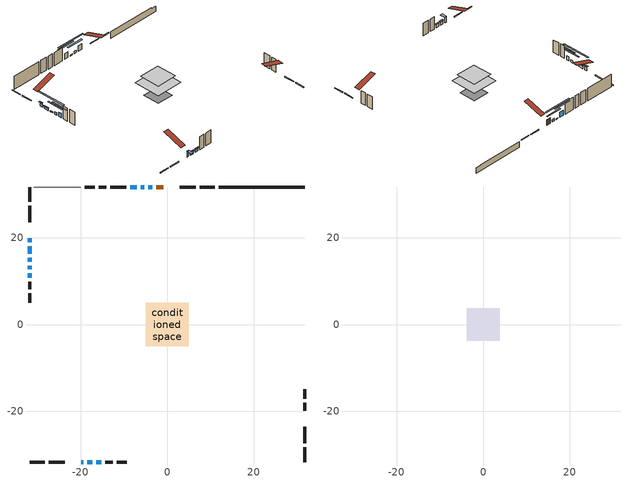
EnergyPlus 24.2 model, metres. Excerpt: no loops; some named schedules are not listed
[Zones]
conditioned space
 floor othersidecoefficients (Floor1 construction): -1.89,-1.89 -1.89,1.89 1.89,1.89 1.89,-1.89 z0.45
 floor adiabatic (AdiabaticFloorConstruction): -4.99,-4.99 -4.99,4.99 4.99,4.99 4.99,-4.99 z2.89
 floor foundation (Slab1 construction): -3.11,-3.11 -3.11,3.11 3.11,3.11 3.11,-3.11 z-1.88
 wall outside (RimJoist1 construction): 10.96,31.79 7.52,31.79 / -31.79,-31.79 -28.35,-31.79 / -31.79,31.79 -31.79,28.35 / 31.79,-31.79 31.79,-28.35 z0.45:0.75
 wall outside (RimJoist2 construction): 6.59,31.79 2.85,31.79 / -27.42,-31.79 -23.69,-31.79 / -31.79,27.42 -31.79,23.69 / 31.79,-27.42 31.79,-23.69 z0.45:0.75
 wall outside (AdiabaticWallConstruction 1): -0.94,31.79 -2.56,31.79 z0.45:2.48
 wall outside (AdiabaticWallConstruction): -3.49,31.79 -4.35,31.79 / -31.79,18.05 -31.79,16.32 / -31.79,13.6 -31.79,12.74 z0.45:1.37; -31.79,19.89 -31.79,18.98 z0.45:1.9; -5.28,31.79 -6.15,31.79 / -31.79,15.4 -31.79,14.53 z0.45:0.83; -7.07,31.79 -8.6,31.79 / -19.89,-31.79 -19.39,-31.79 z0.45:2.48; -31.79,11.81 -31.79,10.84 z0.45:2.05; -18.46,-31.79 -17.34,-31.79 / -16.41,-31.79 -15.24,-31.79 z0.45:1.69
 wall outside (Wall2 construction): -14.12,31.79 -15.88,31.79 / -14.31,-31.79 -12.55,-31.79 / -31.79,9.92 -31.79,8.16 / 31.79,-19.89 31.79,-18.14 z0.45:5.33
 wall outside (Wall3 construction): -16.8,31.79 -19.05,31.79 / -11.63,-31.79 -9.38,-31.79 / -31.79,7.23 -31.79,4.98 / 31.79,-17.21 31.79,-14.96 z0.45:5.33
 wall foundation (FoundationWall1 construction): 11.88,31.79,-1.88 11.88,31.79,0.45 29.8,31.79,0.45 29.8,31.79,0.12 31.79,31.79,0.12 31.79,31.79,-1.88
 wall othersidecoefficients (Wall1 construction): -9.53,31.79 -13.19,31.79 z0.45:5.33
 wall adiabatic (Wall4 construction): -19.98,31.79 -30.86,31.79 z0.45:5.33
 window (WindowConstruction): -3.49,31.79 -4.35,31.79 z0.45:1.36
 window (WindowConstruction 7): -31.79,19.89 -31.79,18.98 z0.45:1.9
 window (WindowConstruction 8): -31.79,18.05 -31.79,16.32 z0.45:1.36
 window (WindowConstruction 9): -5.28,31.79 -6.14,31.79 z0.45:0.83
 window (WindowConstruction 10): -31.79,15.39 -31.79,14.53 z0.45:0.83
 window (WindowConstruction 1): -7.07,31.79 -8.6,31.79 z0.45:2.48
 window (WindowConstruction 2): -19.89,-31.79 -19.39,-31.79 z0.45:2.48
 window (WindowConstruction 3): -31.79,13.6 -31.79,12.74 z0.45:1.36
 window (WindowConstruction 4): -31.79,11.81 -31.79,10.85 z0.45:2.05
 window (WindowConstruction 5): -18.46,-31.79 -17.34,-31.79 z0.45:1.69
 window (WindowConstruction 6): -16.41,-31.79 -15.24,-31.79 z0.45:1.69
 door (Door): -0.94,31.79 -2.56,31.79 z0.45:2.48
 ceiling adiabatic (AdiabaticFloorConstruction): 4.99,-4.99 4.99,4.99 -4.99,4.99 -4.99,-4.99 z2.89
attic - vented
 floor to conditioned space (Floor2 construction Reversed): -3.78,-3.78 -3.78,3.78 3.78,3.78 3.78,-3.78 z5.33
 roof outside (Roof1 construction): -0.01,31.79,5.33 -0.01,24.44,7.78 1.92,24.44,7.78 1.92,31.79,5.33; -20.82,-31.79,5.33 -20.82,-24.44,7.78 -22.76,-24.44,7.78 -22.76,-31.79,5.33; -31.79,20.82,5.33 -24.44,20.82,7.78 -24.44,22.76,7.78 -31.79,22.76,5.33; 31.79,-20.82,5.33 24.44,-20.82,7.78 24.44,-22.76,7.78 31.79,-22.76,5.33
shading: -6.99,31.79 -0.85,31.79 -0.85,32.2 -6.99,32.2 z4; -31.79,18.78 -31.79,20.09 -32.2,20.09 -32.2,18.78 z2.1; -31.79,16.12 -31.79,18.25 -32.2,18.25 -32.2,16.12 z1.57; -11.22,31.79 -0.2,31.79 -0.2,32.2 -11.22,32.2 z5.91; -31.79,9.45 -31.79,20.48 -32.2,20.48 -32.2,9.45 z5.91; -11.24,31.79 -4.43,31.79 -4.43,32.2 -11.24,32.2 z5.12; -19.19,-31.79 -20.09,-31.79 -20.09,-33.62 -19.19,-33.62 z2.68; -31.79,10.1 -31.79,16.24 -32.2,16.24 -32.2,10.1 z4; -31.79,8.21 -31.79,14.45 -32.2,14.45 -32.2,8.21 z4.69; -17.14,-31.79 -18.66,-31.79 -18.66,-32.2 -17.14,-32.2 z1.89; -15.04,-31.79 -16.61,-31.79 -16.61,-32.2 -15.04,-32.2 z1.89
[Building]
Building 1: Terrain=Suburbs
[Site:Location]
Toronto City Centre_ON: Latitude {deg}=43.63; Longitude {deg}=-79.39; Time Zone {hr}=-5; Elevation {m}=77; Keep Site Location Information=Yes
[Site:GroundTemperature:Shallow]
5.01852, 3.26908, 3.12898, 3.95918, 7.29196, 10.6092, 13.4851, 15.3069, 15.4617, 13.9799, 11.1774, 7.9619
[Site:WaterMainsTemperature]
Calculation Method=Schedule; Temperature Schedule=mains temperature schedule
[Material] Roughness=Rough; Thermal Absorptance=0.9
Name | Thickness {m} | Conductivity {W/m-K} | Density {kg/m3} | Specific Heat {J/kg-K} | Solar Absorptance | Visible Absorptance
asphalt or fiberglass shingles | 0.00635 | 0.162714 | 1121.4 | 1465.45 | 0.4 | 0.4
ceiling loosefill ins | 0.169333 | 0.0480833 | 16.02 | 1046.75 | 0.7 | 0.7
ceiling stud and cavity | 0.1397 | 0.148293 | 65.682 | 1177.47 | 0.7 | 0.7
concrete 4.0 in. | 0.1016 | 1.803125 | 2242.8 | 837.4 | 0.7 | 0.7
concrete 8.0 in. | 0.2032 | 1.803125 | 2242.8 | 837.4 | 0.7 | 0.7
door material | 0.04445 | 0.053851 | 512.64 | 1214.23 | 0.7 | 0.7
exterior vertical ins | 0.0457286 | 0.029427 | 32.04 | 1214.23 | 0.7 | 0.7
floor covering | 0.0127 | 0.0433444 | 54.468 | 1339.84 | 0.6 | 0.6
floor rigid ins | 0.103632 | 0.029427 | 32.04 | 1214.23 | 0.7 | 0.7
floor rigid ins 1; wall rigid ins | 0.512978 | 0.029427 | 32.04 | 1214.23 | 0.7 | 0.7
floor stud and cavity | 0.1397 | 0.256841 | 92.3553 | 1139.71 | 0.7 | 0.7
floor stud and cavity 1 | 0.1397 | 1.75129 | 37.0049 | 1207.88 | 0.7 | 0.7
furniture material conditioned space 1 | 0.1524 | 0.115458 | 640.8 | 1214.23 | 0.6 | 0.6
gypsum board | 0.0127 | 0.160291 | 801 | 837.4 | 0.6 | 0.6
gypsum board 1 | 0.0127 | 0.160291 | 801 | 837.4 | 0.7 | 0.7
osb sheathing 0.5 in. | 0.0127 | 0.115458 | 512.64 | 1214.23 | 0.4 | 0.4
osb sheathing 0.5 in. 1 | 0.0127 | 0.115458 | 512.64 | 1214.23 | 0.7 | 0.7
osb sheathing 0.75 in. | 0.01905 | 0.115458 | 512.64 | 1214.23 | 0.7 | 0.7
osb sheathing 2.0 in. | 0.0508 | 0.115458 | 512.64 | 1214.23 | 0.7 | 0.7
rim joist rigid ins | 0.051816 | 0.029427 | 32.04 | 1214.23 | 0.7 | 0.7
rim joist stud and cavity | 0.0508 | 0.0407152 | 125.044 | 1163.47 | 0.6 | 0.6
rim joist stud and cavity 1 | 0.0508 | 0.281244 | 125.044 | 1163.47 | 0.6 | 0.6
wall stud and cavity | 0.1397 | 0.074809 | 139.0536 | 1170.24 | 0.7 | 0.7
wall stud and cavity 1 | 0.1397 | 0.0826441 | 139.0536 | 1170.24 | 0.7 | 0.7
wall stud and cavity 2 | 0.1397 | 0.0941144 | 139.0536 | 1170.24 | 0.7 | 0.7
wall stud and cavity 3 | 0.1397 | 0.0848044 | 139.0536 | 1170.24 | 0.7 | 0.7
wall stud and cavity 4 | 0.0889 | 0.380278 | 52.3479 | 1209.89 | 0.7 | 0.7
wall stud and cavity 5 | 0.0889 | 0.391764 | 83.0341 | 1211.67 | 0.7 | 0.7
wood siding | 0.0254 | 0.102417 | 544.68 | 1172.36 | 0.4 | 0.4
wood siding 1; wood siding 2; wood siding 3 | 0.0254 | 0.102417 | 544.68 | 1172.36 | 0.7 | 0.7
[WindowMaterial:SimpleGlazingSystem]
Name | U-Factor {W/m2-K} | Solar Heat Gain Coefficient
WindowMaterial | 2.95426 | 0.63
WindowMaterial 1 | 2.98606 | 0.58
WindowMaterial 2 | 3.1053 | 0.51
WindowMaterial 3 | 2.9219 | 0.66
WindowMaterial 4 | 2.9236 | 0.66
WindowMaterial 5 | 2.97187 | 0.62
WindowMaterial 6 | 2.929848 | 0.66
WindowMaterial 7 | 3.03092 | 0.55
[Construction]
AdiabaticFloorConstruction: floor stud and cavity 1, floor rigid ins 1, osb sheathing 0.75 in., floor covering
AdiabaticWallConstruction: wood siding 2, wall rigid ins, wall stud and cavity 4, gypsum board
AdiabaticWallConstruction 1: wood siding 3, wall rigid ins, wall stud and cavity 4, gypsum board
Door: door material
Floor1 construction: floor stud and cavity, floor rigid ins, osb sheathing 0.75 in., floor covering
Floor2 construction Reversed: gypsum board, ceiling stud and cavity, ceiling loosefill ins
FoundationWall1 construction: concrete 8.0 in., gypsum board 1
furniture construction conditioned space 1: furniture material conditioned space 1
PartitionWallConstruction: gypsum board, wall stud and cavity 5, gypsum board
RimJoist1 construction: wood siding 1, rim joist rigid ins, osb sheathing 2.0 in., rim joist stud and cavity
RimJoist2 construction: wood siding 1, rim joist rigid ins, osb sheathing 2.0 in., rim joist stud and cavity 1
Roof1 construction: asphalt or fiberglass shingles
Slab1 construction: concrete 4.0 in.
Wall1 construction: osb sheathing 0.5 in., wall stud and cavity, gypsum board
Wall2 construction: wood siding, osb sheathing 0.5 in. 1, wall stud and cavity 1, gypsum board
Wall3 construction: wood siding, osb sheathing 0.5 in. 1, wall stud and cavity 2, gypsum board
Wall4 construction: osb sheathing 0.5 in., wall stud and cavity 3, gypsum board
WindowConstruction; WindowConstruction 3; WindowConstruction 8: WindowMaterial
WindowConstruction 1: WindowMaterial 1
WindowConstruction 10; WindowConstruction 9: WindowMaterial 7
WindowConstruction 2: WindowMaterial 2
WindowConstruction 4: WindowMaterial 3
WindowConstruction 5: WindowMaterial 4
WindowConstruction 6: WindowMaterial 5
WindowConstruction 7: WindowMaterial 6
[Zone] Multiplier=1; Part of Total Floor Area=Yes
Name | Volume {m3}
attic - vented | 22.6989
conditioned space | 352.1
[Space]
Name | Zone | Volume {m3}
attic - vented 1 | attic - vented | 22.6989
conditioned space 1 | conditioned space | 352.1
[ZoneInfiltration:EffectiveLeakageArea]
infil attic - vented 1: Zone or Space=attic - vented 1; Schedule=Always On Discrete; Effective Air Leakage Area {cm2}=2401.26; Stack Coefficient=0.000170496; Wind Coefficient=8.82221e-06
[ZoneMixing]
whole house fan mix: Zone or Space=attic - vented; Schedule=Always On Continuous; Design Flow Rate Calculation Method=Flow/Zone; Design Flow Rate {m3/s}=0; Source Zone or Space=conditioned space
[SurfaceProperty:OtherSideCoefficients]
other non-freezing space: Combined Convective/Radiative Film Coefficient {W/m2-K}=8.35; Constant Temperature Coefficient=1; External Dry-Bulb Temperature Coefficient=0; Ground Temperature Coefficient=0; Wind Speed Coefficient=0; Zone Air Temperature Coefficient=0; Constant Temperature Schedule=other non-freezing space; Previous Other Side Temperature Coefficient=0
[SurfaceProperty:ExposedFoundationPerimeter]
Slab1: Exposed Perimeter Calculation Method=TotalExposedPerimeter; Total Exposed Perimeter {m}=19.907
[InternalMass] Zone or ZoneList=conditioned space; Space or SpaceList=conditioned space 1
Name | Construction | Surface Area {m2}
furniture mass conditioned space 1 | furniture construction conditioned space 1 | 61.0879
partition wall mass | PartitionWallConstruction | 152.72
[Lights]
interior lighting: Zone or ZoneList or Space or SpaceList=conditioned space 1; Schedule=interior lighting schedule; Design Level Calculation Method=LightingLevel; Lighting Level {W}=343.2; Return Air Fraction=0; Fraction Radiant=0.6; Fraction Visible=0.2; Fraction Replaceable=1
[People]
occupants: Zone or ZoneList or Space or SpaceList=conditioned space 1; Number of People Schedule=occupants schedule; Number of People Calculation Method=People; Number of People=3; Fraction Radiant=0.314171; Sensible Heat Fraction=0.56303; Activity Level Schedule=occupants activity schedule; Carbon Dioxide Generation Rate {m3/s-W}=0; Enable ASHRAE 55 Comfort Warnings=No; Mean Radiant Temperature Calculation Type=EnclosureAveraged
[ElectricEquipment] Zone or ZoneList or Space or SpaceList=conditioned space 1; Design Level Calculation Method=EquipmentLevel
Name | Schedule | Design Level {W} | Fraction Latent | Fraction Radiant | Fraction Lost
clothes dryer | clothes dryer schedule | 140.772 | 0.015 | 0.081 | 0.85
clothes washer | clothes washer schedule | 32.1985 | 0.03 | 0.162 | 0.7
cooking range | cooking range schedule | 208.969 | 0.08 | 0.432 | 0.2
dishwasher | dishwasher schedule | 66.8632 | 0.3 | 0.18 | 0.4
fridge | fridge schedule | 72.9452 | 0 | 0.6 | 0
mech vent bath fan 0 | mech vent bath fan 0 schedule | 50.2 | 0 | 0 | 1
mech vent house fan | mech vent house fan schedule | 0.95 | 0 | 0 | 1
mech vent house fan cfis | mech vent house fan cfis schedule | 0 | 0 | 0 | 0
mech vent range fan 0 | mech vent range fan 0 schedule | 57 | 0 | 0 | 1
misc plug loads | misc plug loads schedule | 494.7 | 0.045 | 0.513 | 0.1
whole house fan | Always On Discrete | 0 | 0 | 0 | 1
[OtherEquipment] Zone or ZoneList or Space or SpaceList=conditioned space 1; Design Level Calculation Method=EquipmentLevel
Name | Fuel Type | Schedule | Design Level {W} | Fraction Latent | Fraction Radiant | Fraction Lost
clothes dryer 1 | Electricity | clothes dryer schedule | 0 | 0.015 | 0.081 | 0.85
cooking range 1 | Electricity | cooking range schedule | 0 | 0.08 | 0.432 | 0.2
general water use latent | None | general water use schedule | 59.3978 | 1 | 0 | 0
general water use sensible | None | general water use schedule | -58.539 | 0 | 0.6 | 0
mech vent house fan latent load | None | Always On Discrete | 0 | 1 | 0 | 0
mech vent house fan sensible load | None | Always On Discrete | 0 | 0 | 0 | 0
water heater energy adjustment1 | NaturalGas | Always On Discrete | 0.01 | 0 | 0 | 1
[ZoneInfiltration:DesignFlowRate] Zone or ZoneList or Space or SpaceList=conditioned space 1; Schedule=Always On Discrete; Design Flow Rate Calculation Method=Flow/Zone; Design Flow Rate {m3/s}=0
infil flow; natural vent flow; whole house fan flow
[AvailabilityManager:Scheduled]
central ac and furnace airloop Availability Manager: Schedule=Always On Discrete
[Foundation:Kiva]
Foundation Kiva 1: Initial Indoor Air Temperature {C}=18; Wall Height Above Grade {m}=0.450007; Wall Depth Below Slab {m}=0.2032; Custom Block Material Name 1=exterior vertical ins; Custom Block Depth 1 {m}=2.33001; Custom Block X Position 1 {m}=0.2159; Custom Block Z Position 1 {m}=0
[Foundation:Kiva:Settings]
Soil Conductivity {W/m-K}=0.849921; Soil Density {kg/m3}=1842.3; Soil Specific Heat {J/kg-K}=418.7; Ground Solar Absorptivity=0.9; Ground Thermal Absorptivity=0.9; Ground Surface Roughness {m}=0.03; Far-Field Width {m}=40; Deep-Ground Boundary Condition=ZeroFlux; Deep-Ground Depth {m}=40; Minimum Cell Dimension {m}=0.2; Maximum Cell Growth Coefficient=3; Simulation Timestep=Timestep
[Exterior:Lights]
exterior lighting: Schedule=exterior lighting schedule; Design Level {W}=75.6
[EnergyManagementSystem:GlobalVariable]
central_ac_and_furnace_airloop_Fan_RTF
infil_program_Qfan
infil_program_Qinf
natural_vent_program_Qnv
natural_vent_program_Qwhf
[EnergyManagementSystem:Sensor]
Name | Output:Variable or Output:Meter Index Key | Output:Variable or Output:Meter
airflow_gain | infil flow | Infiltration Sensible Heat Gain Energy
airflow_gain_1 | natural vent flow | Infiltration Sensible Heat Gain Energy
airflow_gain_2 | whole house fan flow | Infiltration Sensible Heat Gain Energy
airflow_loss | infil flow | Infiltration Sensible Heat Loss Energy
airflow_loss_1 | natural vent flow | Infiltration Sensible Heat Loss Energy
airflow_loss_2 | whole house fan flow | Infiltration Sensible Heat Loss Energy
clg_load_cond |  | Cooling:EnergyTransfer:Zone:CONDITIONED SPACE
clg_sp_s; clg_sp_s_1 | cooling setpoint | Schedule Value
clothes_dryer_exhaust_0_sch_s | clothes dryer exhaust 0 schedule | Schedule Value
cool_season | cooling season schedule | Schedule Value
htg_load_cond |  | Heating:EnergyTransfer:Zone:CONDITIONED SPACE
htg_sp_s; htg_sp_s_1 | heating setpoint | Schedule Value
ig_ee_conv | clothes dryer | Electric Equipment Convective Heating Energy
ig_ee_conv_2 | cooking range | Electric Equipment Convective Heating Energy
ig_ee_conv_4 | fridge | Electric Equipment Convective Heating Energy
ig_ee_conv_5 | misc plug loads | Electric Equipment Convective Heating Energy
ig_ee_conv_6 | whole house fan | Electric Equipment Convective Heating Energy
ig_ee_rad | clothes dryer | Electric Equipment Radiant Heating Energy
ig_ee_rad_2 | cooking range | Electric Equipment Radiant Heating Energy
ig_ee_rad_4 | fridge | Electric Equipment Radiant Heating Energy
ig_ee_rad_5 | misc plug loads | Electric Equipment Radiant Heating Energy
ig_ee_rad_6 | whole house fan | Electric Equipment Radiant Heating Energy
ig_lgt_conv | interior lighting | Lights Convective Heating Energy
ig_lgt_rad | interior lighting | Lights Radiant Heating Energy
ig_lgt_vis | interior lighting | Lights Visible Radiation Heating Energy
ig_oe_conv | clothes dryer 1 | Other Equipment Convective Heating Energy
ig_oe_conv_1 | cooking range 1 | Other Equipment Convective Heating Energy
ig_oe_conv_2 | general water use latent | Other Equipment Convective Heating Energy
ig_oe_conv_3 | general water use sensible | Other Equipment Convective Heating Energy
ig_oe_conv_4 | water heater energy adjustment1 | Other Equipment Convective Heating Energy
ig_oe_rad | clothes dryer 1 | Other Equipment Radiant Heating Energy
ig_oe_rad_1 | cooking range 1 | Other Equipment Radiant Heating Energy
ig_oe_rad_2 | general water use latent | Other Equipment Radiant Heating Energy
ig_oe_rad_3 | general water use sensible | Other Equipment Radiant Heating Energy
ig_oe_rad_4 | water heater energy adjustment1 | Other Equipment Radiant Heating Energy
ig_ppl_conv | occupants | People Convective Heating Energy
ig_ppl_rad | occupants | People Radiant Heating Energy
im_conv | furniture mass conditioned space 1 | Surface Inside Face Convection Heat Gain Energy
im_conv_1 | partition wall mass | Surface Inside Face Convection Heat Gain Energy
im_ig | furniture mass conditioned space 1 | Surface Inside Face Internal Gains Radiation Heat Gain Energy
im_ig_1 | partition wall mass | Surface Inside Face Internal Gains Radiation Heat Gain Energy
im_lgt | furniture mass conditioned space 1 | Surface Inside Face Lights Radiation Heat Gain Energy
im_lgt_1 | partition wall mass | Surface Inside Face Lights Radiation Heat Gain Energy
im_sol | furniture mass conditioned space 1 | Surface Inside Face Solar Radiation Heat Gain Energy
im_sol_1 | partition wall mass | Surface Inside Face Solar Radiation Heat Gain Energy
im_surf | furniture mass conditioned space 1 | Surface Inside Face Net Surface Thermal Radiation Heat Gain Energy
im_surf_1 | partition wall mass | Surface Inside Face Net Surface Thermal Radiation Heat Gain Energy
mech_vent_bath_fan_0_sch_s | mech vent bath fan 0 schedule | Schedule Value
mech_vent_range_fan_0_sch_s | mech vent range fan 0 schedule | Schedule Value
mv_conv | mech vent bath fan 0 | Electric Equipment Convective Heating Energy
mv_conv_1 | mech vent house fan | Electric Equipment Convective Heating Energy
mv_conv_2 | mech vent house fan cfis | Electric Equipment Convective Heating Energy
mv_conv_3 | mech vent range fan 0 | Electric Equipment Convective Heating Energy
mv_conv_4 | mech vent house fan latent load | Other Equipment Convective Heating Energy
mv_conv_5 | mech vent house fan sensible load | Other Equipment Convective Heating Energy
mv_rad | mech vent bath fan 0 | Electric Equipment Radiant Heating Energy
mv_rad_1 | mech vent house fan | Electric Equipment Radiant Heating Energy
mv_rad_2 | mech vent house fan cfis | Electric Equipment Radiant Heating Energy
mv_rad_3 | mech vent range fan 0 | Electric Equipment Radiant Heating Energy
mv_rad_4 | mech vent house fan latent load | Other Equipment Radiant Heating Energy
mv_rad_5 | mech vent house fan sensible load | Other Equipment Radiant Heating Energy
natural_vent_s | natural vent schedule | Schedule Value
oa_temp |  | Site Outdoor Air Drybulb Temperature
out_pb_s |  | Site Outdoor Air Barometric Pressure
out_wt_s |  | Site Outdoor Air Humidity Ratio
site_vw_s |  | Site Wind Speed
ss_back_out | Window1 | Surface Window Shortwave from Zone Back Out Window Heat Transfer Rate
ss_back_out_1 | Window10 | Surface Window Shortwave from Zone Back Out Window Heat Transfer Rate
ss_back_out_10 | Window8 | Surface Window Shortwave from Zone Back Out Window Heat Transfer Rate
ss_back_out_2 | Window11 | Surface Window Shortwave from Zone Back Out Window Heat Transfer Rate
ss_back_out_3 | Window13 | Surface Window Shortwave from Zone Back Out Window Heat Transfer Rate
ss_back_out_4 | Window14 | Surface Window Shortwave from Zone Back Out Window Heat Transfer Rate
ss_back_out_5 | Window2 | Surface Window Shortwave from Zone Back Out Window Heat Transfer Rate
ss_back_out_6 | Window3 | Surface Window Shortwave from Zone Back Out Window Heat Transfer Rate
ss_back_out_7 | Window5 | Surface Window Shortwave from Zone Back Out Window Heat Transfer Rate
ss_back_out_8 | Window6 | Surface Window Shortwave from Zone Back Out Window Heat Transfer Rate
ss_back_out_9 | Window7 | Surface Window Shortwave from Zone Back Out Window Heat Transfer Rate
ss_conv | Door1 | Surface Inside Face Convection Heat Gain Energy
ss_conv_1 | Window1 | Surface Inside Face Convection Heat Gain Energy
ss_conv_10 | Window7 | Surface Inside Face Convection Heat Gain Energy
ss_conv_11 | Window8 | Surface Inside Face Convection Heat Gain Energy
ss_conv_2 | Window10 | Surface Inside Face Convection Heat Gain Energy
ss_conv_3 | Window11 | Surface Inside Face Convection Heat Gain Energy
ss_conv_4 | Window13 | Surface Inside Face Convection Heat Gain Energy
ss_conv_5 | Window14 | Surface Inside Face Convection Heat Gain Energy
ss_conv_6 | Window2 | Surface Inside Face Convection Heat Gain Energy
ss_conv_7 | Window3 | Surface Inside Face Convection Heat Gain Energy
ss_conv_8 | Window5 | Surface Inside Face Convection Heat Gain Energy
ss_conv_9 | Window6 | Surface Inside Face Convection Heat Gain Energy
ss_ig | Door1 | Surface Inside Face Internal Gains Radiation Heat Gain Energy
ss_ig_1 | Window1 | Surface Inside Face Internal Gains Radiation Heat Gain Energy
ss_ig_10 | Window7 | Surface Inside Face Internal Gains Radiation Heat Gain Energy
ss_ig_11 | Window8 | Surface Inside Face Internal Gains Radiation Heat Gain Energy
ss_ig_2 | Window10 | Surface Inside Face Internal Gains Radiation Heat Gain Energy
ss_ig_3 | Window11 | Surface Inside Face Internal Gains Radiation Heat Gain Energy
ss_ig_4 | Window13 | Surface Inside Face Internal Gains Radiation Heat Gain Energy
ss_ig_5 | Window14 | Surface Inside Face Internal Gains Radiation Heat Gain Energy
ss_ig_6 | Window2 | Surface Inside Face Internal Gains Radiation Heat Gain Energy
ss_ig_7 | Window3 | Surface Inside Face Internal Gains Radiation Heat Gain Energy
ss_ig_8 | Window5 | Surface Inside Face Internal Gains Radiation Heat Gain Energy
ss_ig_9 | Window6 | Surface Inside Face Internal Gains Radiation Heat Gain Energy
ss_lgt | Door1 | Surface Inside Face Lights Radiation Heat Gain Energy
ss_sol | Door1 | Surface Inside Face Solar Radiation Heat Gain Energy
ss_surf | Door1 | Surface Inside Face Net Surface Thermal Radiation Heat Gain Energy
ss_surf_1 | Window1 | Surface Inside Face Net Surface Thermal Radiation Heat Gain Energy
ss_surf_10 | Window7 | Surface Inside Face Net Surface Thermal Radiation Heat Gain Energy
ss_surf_11 | Window8 | Surface Inside Face Net Surface Thermal Radiation Heat Gain Energy
ss_surf_2 | Window10 | Surface Inside Face Net Surface Thermal Radiation Heat Gain Energy
ss_surf_3 | Window11 | Surface Inside Face Net Surface Thermal Radiation Heat Gain Energy
ss_surf_4 | Window13 | Surface Inside Face Net Surface Thermal Radiation Heat Gain Energy
ss_surf_5 | Window14 | Surface Inside Face Net Surface Thermal Radiation Heat Gain Energy
ss_surf_6 | Window2 | Surface Inside Face Net Surface Thermal Radiation Heat Gain Energy
ss_surf_7 | Window3 | Surface Inside Face Net Surface Thermal Radiation Heat Gain Energy
ss_surf_8 | Window5 | Surface Inside Face Net Surface Thermal Radiation Heat Gain Energy
ss_surf_9 | Window6 | Surface Inside Face Net Surface Thermal Radiation Heat Gain Energy
ss_trans_in | Window1 | Surface Window Transmitted Solar Radiation Rate
ss_trans_in_1 | Window10 | Surface Window Transmitted Solar Radiation Rate
ss_trans_in_10 | Window8 | Surface Window Transmitted Solar Radiation Rate
ss_trans_in_2 | Window11 | Surface Window Transmitted Solar Radiation Rate
ss_trans_in_3 | Window13 | Surface Window Transmitted Solar Radiation Rate
ss_trans_in_4 | Window14 | Surface Window Transmitted Solar Radiation Rate
ss_trans_in_5 | Window2 | Surface Window Transmitted Solar Radiation Rate
ss_trans_in_6 | Window3 | Surface Window Transmitted Solar Radiation Rate
ss_trans_in_7 | Window5 | Surface Window Transmitted Solar Radiation Rate
ss_trans_in_8 | Window6 | Surface Window Transmitted Solar Radiation Rate
ss_trans_in_9 | Window7 | Surface Window Transmitted Solar Radiation Rate
ss_trans_out | Window1 | Surface Inside Face Initial Transmitted Diffuse Transmitted Out Window Solar Radiation Rate
ss_trans_out_1 | Window10 | Surface Inside Face Initial Transmitted Diffuse Transmitted Out Window Solar Radiation Rate
ss_trans_out_10 | Window8 | Surface Inside Face Initial Transmitted Diffuse Transmitted Out Window Solar Radiation Rate
ss_trans_out_2 | Window11 | Surface Inside Face Initial Transmitted Diffuse Transmitted Out Window Solar Radiation Rate
ss_trans_out_3 | Window13 | Surface Inside Face Initial Transmitted Diffuse Transmitted Out Window Solar Radiation Rate
ss_trans_out_4 | Window14 | Surface Inside Face Initial Transmitted Diffuse Transmitted Out Window Solar Radiation Rate
ss_trans_out_5 | Window2 | Surface Inside Face Initial Transmitted Diffuse Transmitted Out Window Solar Radiation Rate
ss_trans_out_6 | Window3 | Surface Inside Face Initial Transmitted Diffuse Transmitted Out Window Solar Radiation Rate
ss_trans_out_7 | Window5 | Surface Inside Face Initial Transmitted Diffuse Transmitted Out Window Solar Radiation Rate
ss_trans_out_8 | Window6 | Surface Inside Face Initial Transmitted Diffuse Transmitted Out Window Solar Radiation Rate
ss_trans_out_9 | Window7 | Surface Inside Face Initial Transmitted Diffuse Transmitted Out Window Solar Radiation Rate
s_conv | Floor1 | Surface Inside Face Convection Heat Gain Energy
s_conv_1 | Floor2 | Surface Inside Face Convection Heat Gain Energy
s_conv_10 | RimJoist2:180 | Surface Inside Face Convection Heat Gain Energy
s_conv_11 | RimJoist2:270 | Surface Inside Face Convection Heat Gain Energy
s_conv_12 | RimJoist2:90 | Surface Inside Face Convection Heat Gain Energy
